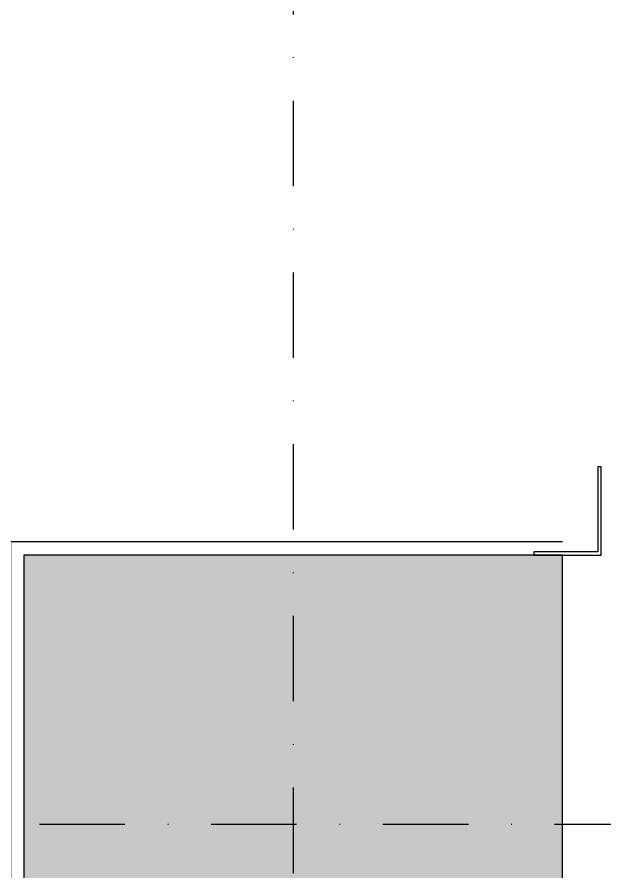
# Model space of a CAD drawing. Header units: inches. Extents: x -772 to 6765, y -813 to 4093.
# Drawn here: x 5909 to 5996.3, y 843 to 969.9 of the extents above; entities that cross this region are included whole.
import ezdxf

# ---------------------------------------------------------------- set-up
doc = ezdxf.new("R2010")
doc.units = ezdxf.units.IN
doc.header["$MEASUREMENT"] = 0
doc.linetypes.add('DASHDOT', pattern=[25.4, 12.7, -6.35, 0, -6.35])
for name, color, linetype in [('FHM_WAL_Siva', 30, 'Continuous'), ('H_FAC_Metal', 181, 'Continuous'), ('H_STR_Aks', 250, 'DASHDOT'), ('H_STR_Betonarme', 4, 'Continuous'), ('H_STR_BetonarmeTarama', 251, 'Continuous')]:
    doc.layers.add(name, color=color, linetype=linetype)

msp = doc.modelspace()

# ---------------------------------------------------------------- hatches: boundary and pattern name
at = {"layer": 'H_STR_BetonarmeTarama'}
h = msp.add_hatch(color=256, dxfattribs=at)
h.dxf.hatch_style = 1
h.paths.add_polyline_path([(5910, 890), (5910, 810), (5990, 810), (5990, 890)])

# ---------------------------------------------------------------- linework, layer by layer
at = {"layer": 'FHM_WAL_Siva'}
msp.add_lwpolyline([(5990, 892), (5908, 892), (5908, 808), (5990, 808)], dxfattribs=at)
at = {"layer": 'H_FAC_Metal'}
msp.add_lwpolyline([(5985.75, 890.5), (5985.75, 890), (5995.75, 890), (5995.75, 903.125), (5995.25, 903.125), (5995.25, 890.5)], close=True, dxfattribs=at)
at = {"layer": 'H_STR_Aks'}
for p, q in [((5950, 4043.005), (5950, -712.77)), ((6664.509, 850), (-659.052, 850))]:
    msp.add_line(p, q, dxfattribs=at)
at = {"layer": 'H_STR_Betonarme'}
msp.add_lwpolyline([(5910, 890), (5910, 810), (5990, 810), (5990, 890)], close=True, dxfattribs=at)

doc.saveas('drawing.dxf')
